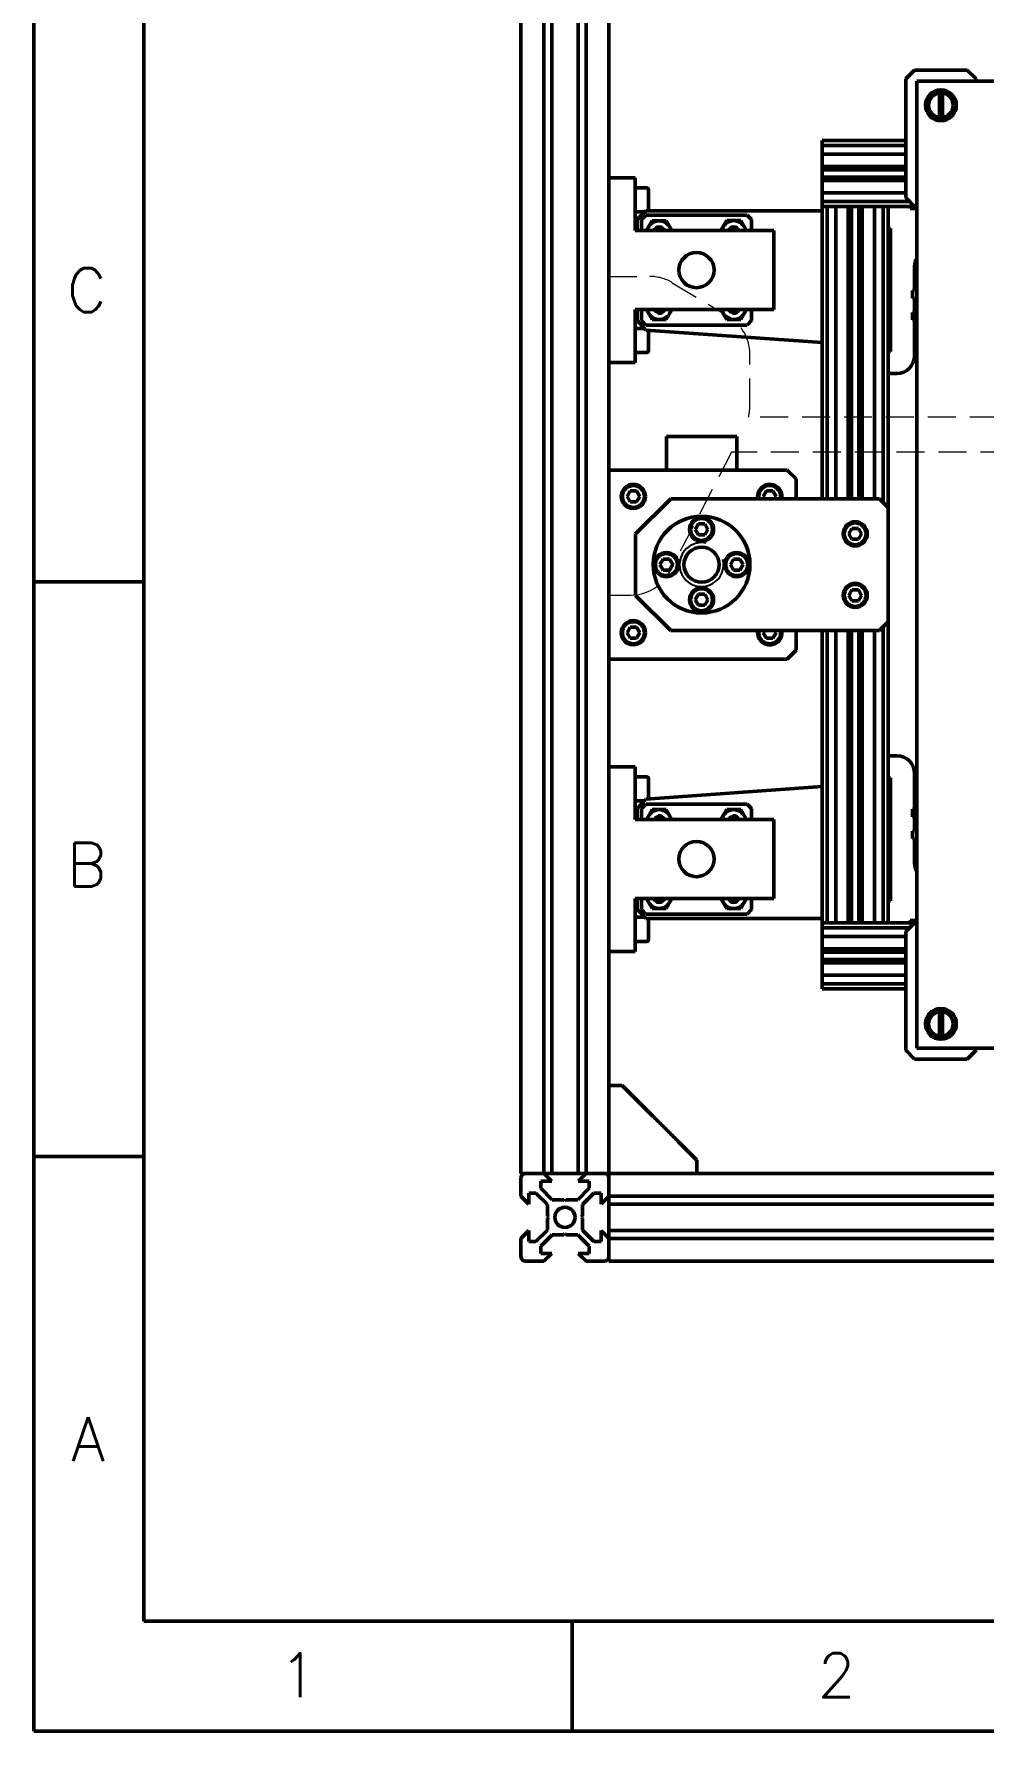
# Model space of a CAD drawing. Extents: x 21664 to 23500, y -5995 to -4166.
# Drawn here: x 21664 to 21879.8, y -5994.9 to -5608.8 of the extents above; entities that cross this region are included whole.
import ezdxf

# ---------------------------------------------------------------- set-up
doc = ezdxf.new("R2010")
doc.units = 0
doc.linetypes.add('DASHED', pattern=[19.05, 12.7, -6.35])
doc.layers.add('Cotas', color=90, linetype='Continuous')
doc.layers.add('Hachura', color=9, linetype='Continuous')
for name, color, linetype, lineweight in [('Fixação e Transmissão', 5, 'Continuous', 50), ('Guias', 30, 'Continuous', 50), ('Linha tracejada', 254, 'DASHED', 15), ('Perfis e Cantoneiras', 2, 'Continuous', 50), ('Peças Usinadas', 120, 'Continuous', 50)]:
    doc.layers.add(name, color=color, linetype=linetype, lineweight=lineweight)
doc.layers.add('Motores', color=7, linetype='Continuous', lineweight=50, true_color=0x55ff00)
doc.styles.get("Standard").update_dxf_attribs({"font": 'romans.shx'})

msp = doc.modelspace()

# ---------------------------------------------------------------- linework, layer by layer
at = {"layer": 'Fixação e Transmissão'}
for p, q in [((22084.76, -5619.53), (21864.76, -5619.53)), ((21864.76, -5619.53), (21864.76, -5839.53)), ((21794.76, -5641.53), (21794.76, -5683.53)), ((21794.76, -5641.53), (21800.76, -5641.53)), ((21800.76, -5641.53), (21800.76, -5653.53)), ((21803.76, -5644.28), (21803.76, -5648.78)), ((21804.59, -5651.29), (21803.3, -5653.53)), ((21807.77, -5651.29), (21809.06, -5653.53)), ((21807.77, -5651.29), (21807.77, -5651.29)), ((21821.54, -5651.27), (21820.23, -5653.53)), ((21824.72, -5651.27), (21826.02, -5653.53)), ((21824.72, -5651.27), (21824.72, -5651.27)), ((21800.76, -5653.53), (21832.26, -5653.53)), ((21832.26, -5653.53), (21832.26, -5671.53)), ((21800.76, -5671.53), (21832.26, -5671.53)), ((21800.76, -5671.53), (21800.76, -5683.53)), ((21804.61, -5673.79), (21803.31, -5671.53)), ((21807.79, -5673.79), (21809.1, -5671.53)), ((21821.54, -5673.79), (21820.23, -5671.53)), ((21824.72, -5673.79), (21826.02, -5671.53)), ((21858.26, -5671.53), (21858.76, -5671.53)), ((21858.26, -5674.53), (21858.76, -5674.53)), ((21864.26, -5672.85), (21864.76, -5672.98)), ((21864.26, -5673.03), (21864.76, -5673.17)), ((21803.76, -5680.78), (21803.76, -5676.28)), ((21794.76, -5683.53), (21800.76, -5683.53)), ((21799.59, -5712.78), (21798.87, -5714.03)), ((21799.59, -5715.28), (21798.87, -5714.03)), ((21801.04, -5712.78), (21799.59, -5712.78)), ((21801.04, -5712.78), (21801.76, -5714.03)), ((21801.04, -5715.28), (21801.76, -5714.03)), ((21830.59, -5712.78), (21829.87, -5714.03)), ((21830.16, -5714.53), (21829.87, -5714.03)), ((21832.04, -5712.78), (21830.59, -5712.78)), ((21832.04, -5712.78), (21832.76, -5714.03)), ((21832.47, -5714.53), (21832.76, -5714.03)), ((21801.04, -5715.28), (21799.59, -5715.28)), ((21815.09, -5720.28), (21814.37, -5721.53)), ((21815.09, -5722.78), (21814.37, -5721.53)), ((21816.54, -5720.28), (21815.09, -5720.28)), ((21816.54, -5720.28), (21817.26, -5721.53)), ((21816.54, -5722.78), (21817.26, -5721.53)), ((21850.03, -5721.28), (21849.31, -5722.53)), ((21850.03, -5721.28), (21851.48, -5721.28)), ((21851.48, -5721.28), (21852.2, -5722.53)), ((21816.54, -5722.78), (21815.09, -5722.78)), ((21850.03, -5723.78), (21849.31, -5722.53)), ((21850.03, -5723.78), (21851.48, -5723.78)), ((21851.48, -5723.78), (21852.2, -5722.53)), ((21807.09, -5728.28), (21806.37, -5729.53)), ((21807.09, -5730.78), (21806.37, -5729.53)), ((21808.54, -5728.28), (21807.09, -5728.28)), ((21808.54, -5728.28), (21809.26, -5729.53)), ((21808.54, -5730.78), (21809.26, -5729.53)), ((21823.09, -5728.28), (21822.37, -5729.53)), ((21823.09, -5730.78), (21822.37, -5729.53)), ((21824.54, -5728.28), (21823.09, -5728.28)), ((21824.54, -5728.28), (21825.26, -5729.53)), ((21824.54, -5730.78), (21825.26, -5729.53)), ((21808.54, -5730.78), (21807.09, -5730.78)), ((21824.54, -5730.78), (21823.09, -5730.78)), ((21815.09, -5736.28), (21814.37, -5737.53)), ((21815.09, -5738.78), (21814.37, -5737.53)), ((21816.54, -5736.28), (21815.09, -5736.28)), ((21816.54, -5736.28), (21817.26, -5737.53)), ((21816.54, -5738.78), (21817.26, -5737.53)), ((21850.03, -5735.28), (21849.31, -5736.53)), ((21850.03, -5737.78), (21849.31, -5736.53)), ((21850.03, -5735.28), (21851.48, -5735.28)), ((21851.48, -5735.28), (21852.2, -5736.53)), ((21851.48, -5737.78), (21852.2, -5736.53)), ((21816.54, -5738.78), (21815.09, -5738.78)), ((21850.03, -5737.78), (21851.48, -5737.78)), ((21799.59, -5743.78), (21798.87, -5745.03)), ((21799.59, -5746.28), (21798.87, -5745.03)), ((21801.04, -5743.78), (21799.59, -5743.78)), ((21801.04, -5743.78), (21801.76, -5745.03)), ((21801.04, -5746.28), (21801.76, -5745.03)), ((21830.16, -5744.53), (21829.87, -5745.03)), ((21830.59, -5746.28), (21829.87, -5745.03)), ((21832.04, -5746.28), (21832.76, -5745.03)), ((21832.47, -5744.53), (21832.76, -5745.03)), ((21801.04, -5746.28), (21799.59, -5746.28)), ((21832.04, -5746.28), (21830.59, -5746.28)), ((21794.76, -5775.53), (21800.76, -5775.53)), ((21794.76, -5775.53), (21794.76, -5817.53)), ((21800.76, -5775.53), (21800.76, -5787.53)), ((21803.76, -5778.28), (21803.76, -5782.78)), ((21800.76, -5787.53), (21832.26, -5787.53)), ((21804.61, -5785.27), (21803.31, -5787.53)), ((21807.79, -5785.27), (21809.1, -5787.53)), ((21821.54, -5785.27), (21820.23, -5787.53)), ((21824.72, -5785.27), (21826.02, -5787.53)), ((21832.26, -5805.53), (21832.26, -5787.53)), ((21858.26, -5784.53), (21858.76, -5784.53)), ((21858.26, -5787.53), (21858.76, -5787.53)), ((21864.26, -5785.85), (21864.76, -5785.98)), ((21864.26, -5786.03), (21864.76, -5786.17)), ((21800.76, -5805.53), (21832.26, -5805.53)), ((21800.76, -5817.53), (21800.76, -5805.53)), ((21804.59, -5807.77), (21803.3, -5805.53)), ((21807.77, -5807.77), (21809.06, -5805.53)), ((21821.54, -5807.79), (21820.23, -5805.53)), ((21824.72, -5807.79), (21826.02, -5805.53)), ((21803.76, -5814.78), (21803.76, -5810.28)), ((21807.77, -5807.77), (21807.77, -5807.77)), ((21824.72, -5807.79), (21824.72, -5807.79)), ((21794.76, -5817.53), (21800.76, -5817.53)), ((21864.76, -5839.53), (22084.76, -5839.53))]:
    msp.add_line(p, q, dxfattribs=at)
at = {"layer": 'Fixação e Transmissão', "ltscale": 0.1}
for p, q in [((21869.91, -5622.25), (21869.91, -5627.81)), ((21870.61, -5622.25), (21870.61, -5627.81)), ((21800.76, -5643.78), (21803.26, -5643.78)), ((21800.76, -5649.28), (21802.8, -5649.28)), ((21804.59, -5651.29), (21807.77, -5651.29)), ((21821.54, -5651.27), (21824.72, -5651.27)), ((21800.76, -5675.78), (21802.8, -5675.78)), ((21804.61, -5673.79), (21807.79, -5673.79)), ((21821.54, -5673.79), (21824.72, -5673.79)), ((21800.76, -5681.28), (21803.26, -5681.28)), ((21800.76, -5777.78), (21803.26, -5777.78)), ((21800.76, -5783.28), (21802.8, -5783.28)), ((21804.61, -5785.27), (21807.79, -5785.27)), ((21821.54, -5785.27), (21824.72, -5785.27)), ((21800.76, -5809.78), (21802.8, -5809.78)), ((21804.59, -5807.77), (21807.77, -5807.77)), ((21821.54, -5807.79), (21824.72, -5807.79)), ((21800.76, -5815.28), (21803.26, -5815.28)), ((21869.91, -5836.81), (21869.91, -5831.25)), ((21870.61, -5836.81), (21870.61, -5831.25))]:
    msp.add_line(p, q, dxfattribs=at)
at = {"layer": 'Fixação e Transmissão', "flags": 128}
for points in [[(21864.26, -5669.93), (21864.26, -5676.13), (21864.76, -5676.13)], [(21864.76, -5669.93), (21864.26, -5669.93)], [(21864.26, -5782.93), (21864.26, -5789.13), (21864.76, -5789.13)], [(21864.76, -5782.93), (21864.26, -5782.93)]]:
    msp.add_lwpolyline(points, dxfattribs=at)
at = {"layer": 'Fixação e Transmissão'}
for centre, radius in [((21870.26, -5625.03), 3.5), ((21870.26, -5625.03), 2.8), ((21814.67, -5662.53), 4), ((21800.32, -5714.03), 2.75), ((21800.32, -5714.03), 2.5), ((21815.82, -5729.53), 11), ((21815.82, -5721.53), 2.75), ((21815.82, -5721.53), 2.5), ((21850.76, -5722.53), 2.75), ((21850.76, -5722.53), 2.5), ((21815.82, -5729.53), 4), ((21807.82, -5729.53), 2.75), ((21807.82, -5729.53), 2.5), ((21823.82, -5729.53), 2.75), ((21823.82, -5729.53), 2.5), ((21815.82, -5737.53), 2.75), ((21815.82, -5737.53), 2.5), ((21850.76, -5736.53), 2.75), ((21850.76, -5736.53), 2.5), ((21800.32, -5745.03), 2.75), ((21800.32, -5745.03), 2.5), ((21814.67, -5796.53), 4), ((21870.26, -5834.03), 3.5), ((21870.26, -5834.03), 2.8)]:
    msp.add_circle(centre, radius, dxfattribs=at)
for centre, radius, start, end in [((21803.26, -5644.28), 0.5, 360, 90), ((21806.18, -5654.05), 2.75, 10.775, 169.225), ((21823.13, -5654.03), 2.75, 10.305, 169.695), ((21806.18, -5654.05), 1.2, 25.3881, 154.6119), ((21823.13, -5654.03), 1.2, 24.2205, 155.7795), ((21806.2, -5671.04), 2.75, 190.305, 349.695), ((21806.2, -5671.04), 1.2, 204.2205, 335.7795), ((21823.13, -5671.04), 2.75, 190.305, 349.695), ((21823.13, -5671.04), 1.2, 204.2205, 335.7795), ((21803.26, -5676.28), 0.5, 0, 7.5543), ((21803.26, -5680.78), 0.5, 270, 360), ((21831.32, -5714.03), 2.75, 349.5243, 190.4757), ((21831.32, -5714.03), 2.5, 348.463, 191.537), ((21831.32, -5745.03), 2.75, 169.5243, 10.4757), ((21831.32, -5745.03), 2.5, 168.463, 11.537), ((21803.26, -5778.28), 0.5, 360, 90), ((21803.26, -5782.78), 0.5, 352.4457, 360), ((21806.2, -5788.03), 2.75, 10.305, 169.695), ((21806.2, -5788.03), 1.2, 24.2205, 155.7795), ((21823.13, -5788.03), 2.75, 10.305, 169.695), ((21823.13, -5788.03), 1.2, 24.2205, 155.7795), ((21806.18, -5805.02), 2.75, 190.775, 349.225), ((21806.18, -5805.02), 1.2, 205.3881, 334.6119), ((21823.13, -5805.04), 2.75, 190.305, 349.695), ((21823.13, -5805.04), 1.2, 204.2205, 335.7795), ((21803.26, -5814.78), 0.5, 270, 360)]:
    msp.add_arc(centre, radius, start, end, dxfattribs=at)
at = {"layer": 'Guias'}
for p, q in [((21802.17, -5651.03), (21803.17, -5650.03)), ((21802.17, -5653.53), (21802.17, -5651.03)), ((21803.17, -5650.03), (21826.17, -5650.03)), ((21826.17, -5650.03), (21827.17, -5651.03)), ((21827.17, -5653.53), (21827.17, -5651.03)), ((21802.17, -5674.03), (21802.17, -5671.53)), ((21827.17, -5674.03), (21827.17, -5671.53)), ((21802.17, -5674.03), (21803.17, -5675.03)), ((21803.17, -5675.03), (21826.17, -5675.03)), ((21826.17, -5675.03), (21827.17, -5674.03)), ((21802.17, -5785.03), (21803.17, -5784.03)), ((21802.17, -5785.03), (21802.17, -5787.53)), ((21803.17, -5784.03), (21826.17, -5784.03)), ((21826.17, -5784.03), (21827.17, -5785.03)), ((21827.17, -5785.03), (21827.17, -5787.53)), ((21802.17, -5805.53), (21802.17, -5808.03)), ((21827.17, -5805.53), (21827.17, -5808.03)), ((21802.17, -5808.03), (21803.17, -5809.03)), ((21803.17, -5809.03), (21826.17, -5809.03)), ((21826.17, -5809.03), (21827.17, -5808.03))]:
    msp.add_line(p, q, dxfattribs=at)
at = {"layer": 'Hachura'}
for centre, radius, start, end in [((21806.18, -5654.05), 1.5, 20.0596, 159.9404), ((21823.13, -5654.03), 1.5, 19.1596, 160.8404), ((21806.2, -5671.04), 1.5, 261.35, 340.8404), ((21823.13, -5671.04), 1.5, 261.35, 340.8404), ((21815.82, -5729.53), 5, 78.0162, 13.7833), ((21806.2, -5788.03), 1.5, 19.1596, 98.65), ((21823.13, -5788.03), 1.5, 19.1596, 98.65), ((21806.18, -5805.02), 1.5, 200.0596, 339.9404), ((21823.13, -5805.04), 1.5, 199.1596, 340.8404)]:
    msp.add_arc(centre, radius, start, end, dxfattribs=at)
at = {"layer": 'Linha tracejada', "ltscale": 0.5}
for p, q in [((21794.76, -5663.97), (21804.02, -5663.97)), ((21809.17, -5665.39), (21821.94, -5673.05)), ((21826.8, -5693.53), (21826.8, -5681.63)), ((21949.83, -5695.96), (21826.5, -5695.96)), ((21822.65, -5703.96), (21808.59, -5731.07)), ((21952.26, -5703.96), (21822.65, -5703.96)), ((21794.76, -5736.47), (21799.72, -5736.47))]:
    msp.add_line(p, q, dxfattribs=at)
at = {"layer": 'Linha tracejada'}
for p, q in [((21858.26, -5672.03), (21858.76, -5672.03)), ((21858.26, -5674.03), (21858.76, -5674.03)), ((21858.26, -5785.03), (21858.76, -5785.03)), ((21858.26, -5787.03), (21858.76, -5787.03))]:
    msp.add_line(p, q, dxfattribs=at)
at = {"layer": 'Linha tracejada', "ltscale": 0.5}
for centre, start, end in [((21804.03, -5673.97), 59.0376, 90.0013), ((21816.8, -5681.63), 0.0013, 59.0376), ((21816.8, -5693.53), 345.9408, 0.0013), ((21799.72, -5726.47), 270.0013, 332.5938)]:
    msp.add_arc(centre, 10, start, end, dxfattribs=at)
at = {"layer": 'Motores'}
for p, q in [((21807.82, -5700.38), (21807.82, -5708.38)), ((21807.82, -5700.38), (21823.82, -5700.38)), ((21823.82, -5700.38), (21823.82, -5708.38))]:
    msp.add_line(p, q, dxfattribs=at)
at = {"layer": 'Perfis e Cantoneiras'}
for p, q in [((21774.76, -5532.03), (21774.76, -5868.03)), ((21779.96, -5532.03), (21779.96, -5868.03)), ((21781.76, -5532.03), (21781.76, -5868.03)), ((21787.76, -5532.03), (21787.76, -5868.03)), ((21789.56, -5532.03), (21789.56, -5868.03)), ((21794.76, -5532.03), (21794.76, -5868.03)), ((21774.76, -5868.03), (21794.76, -5868.03)), ((21775.76, -5868.03), (21779.96, -5868.03)), ((21781.76, -5869.83), (21779.96, -5868.03)), ((21787.76, -5869.83), (21789.56, -5868.03)), ((21789.56, -5868.03), (21793.76, -5868.03)), ((21794.76, -5868.03), (22154.76, -5868.03)), ((21794.76, -5868.03), (21794.76, -5888.03)), ((21774.76, -5869.03), (21774.76, -5873.23)), ((21776.56, -5872.53), (21776.56, -5875.03)), ((21778.16, -5872.53), (21776.56, -5872.53)), ((21780.76, -5875.13), (21778.16, -5872.53)), ((21779.26, -5869.83), (21781.76, -5869.83)), ((21779.26, -5871.43), (21779.26, -5869.83)), ((21781.86, -5874.03), (21779.26, -5871.43)), ((21787.66, -5874.03), (21790.26, -5871.43)), ((21787.76, -5869.83), (21790.26, -5869.83)), ((21788.76, -5875.13), (21791.36, -5872.53)), ((21790.26, -5871.43), (21790.26, -5869.83)), ((21791.36, -5872.53), (21792.96, -5872.53)), ((21792.96, -5872.53), (21792.96, -5875.03)), ((21794.76, -5869.03), (21794.76, -5873.23)), ((21776.56, -5875.03), (21774.76, -5873.23)), ((21780.76, -5875.13), (21780.76, -5877.78)), ((21781.86, -5874.03), (21784.51, -5874.03)), ((21784.76, -5874.28), (21784.51, -5874.03)), ((21784.76, -5874.28), (21785.01, -5874.03)), ((21785.01, -5874.03), (21787.66, -5874.03)), ((21788.76, -5875.13), (21788.76, -5877.78)), ((21792.96, -5875.03), (21794.76, -5873.23)), ((21794.76, -5873.23), (22154.76, -5873.23)), ((21794.76, -5875.03), (22154.76, -5875.03)), ((21781.01, -5878.03), (21780.76, -5877.78)), ((21781.01, -5878.03), (21780.76, -5878.28)), ((21780.76, -5878.28), (21780.76, -5880.93)), ((21788.51, -5878.03), (21788.76, -5877.78)), ((21788.51, -5878.03), (21788.76, -5878.28)), ((21788.76, -5878.28), (21788.76, -5880.93)), ((21776.56, -5881.03), (21774.76, -5882.83)), ((21774.76, -5882.83), (21774.76, -5887.03)), ((21776.56, -5881.03), (21776.56, -5883.53)), ((21778.16, -5883.53), (21776.56, -5883.53)), ((21780.76, -5880.93), (21778.16, -5883.53)), ((21781.86, -5882.03), (21779.26, -5884.63)), ((21781.86, -5882.03), (21784.51, -5882.03)), ((21784.76, -5881.78), (21784.51, -5882.03)), ((21784.76, -5881.78), (21785.01, -5882.03)), ((21785.01, -5882.03), (21787.66, -5882.03)), ((21787.66, -5882.03), (21790.26, -5884.63)), ((21788.76, -5880.93), (21791.36, -5883.53)), ((21791.36, -5883.53), (21792.96, -5883.53)), ((21792.96, -5881.03), (21794.76, -5882.83)), ((21792.96, -5881.03), (21792.96, -5883.53)), ((21794.76, -5881.03), (22154.76, -5881.03)), ((21794.76, -5882.83), (22154.76, -5882.83)), ((21794.76, -5882.83), (21794.76, -5887.03)), ((21775.76, -5888.03), (21779.96, -5888.03)), ((21779.26, -5884.63), (21779.26, -5886.23)), ((21779.26, -5886.23), (21781.76, -5886.23)), ((21781.76, -5886.23), (21779.96, -5888.03)), ((21787.76, -5886.23), (21789.56, -5888.03)), ((21787.76, -5886.23), (21790.26, -5886.23)), ((21789.56, -5888.03), (21793.76, -5888.03)), ((21790.26, -5884.63), (21790.26, -5886.23)), ((21794.76, -5888.03), (22154.76, -5888.03))]:
    msp.add_line(p, q, dxfattribs=at)
at = {"layer": 'Perfis e Cantoneiras', "color": 30}
for p, q in [((21858.26, -5648.03), (21858.26, -5653.03)), ((21858.26, -5648.03), (21863.26, -5648.03)), ((21863.26, -5648.03), (21863.26, -5648.53)), ((21863.26, -5648.53), (21864.76, -5648.53)), ((21858.26, -5653.03), (21858.76, -5653.03)), ((21858.76, -5653.03), (21858.76, -5681.03)), ((21864.26, -5667.18), (21864.26, -5661.69)), ((21864.26, -5667.18), (21863.76, -5667.18)), ((21863.76, -5667.18), (21863.76, -5668.88)), ((21863.76, -5668.88), (21864.26, -5668.88)), ((21864.26, -5672.18), (21864.26, -5668.88)), ((21864.26, -5672.18), (21863.76, -5672.18)), ((21863.76, -5672.18), (21863.76, -5673.88)), ((21863.76, -5673.88), (21864.26, -5673.88)), ((21864.26, -5682.03), (21864.26, -5673.88)), ((21858.76, -5681.03), (21858.26, -5681.03)), ((21858.26, -5681.03), (21858.26, -5686.03)), ((21858.26, -5686.03), (21860.26, -5686.03)), ((21858.26, -5773.03), (21860.26, -5773.03)), ((21858.26, -5778.03), (21858.26, -5773.03)), ((21858.76, -5778.03), (21858.26, -5778.03)), ((21858.76, -5806.03), (21858.76, -5778.03)), ((21864.26, -5777.03), (21864.26, -5785.18)), ((21863.76, -5786.88), (21863.76, -5785.18)), ((21863.76, -5785.18), (21864.26, -5785.18)), ((21864.26, -5786.88), (21863.76, -5786.88)), ((21864.26, -5786.88), (21864.26, -5790.18)), ((21863.76, -5791.88), (21863.76, -5790.18)), ((21863.76, -5790.18), (21864.26, -5790.18)), ((21864.26, -5791.88), (21863.76, -5791.88)), ((21864.26, -5791.88), (21864.26, -5797.38)), ((21858.26, -5811.03), (21858.26, -5806.03)), ((21858.26, -5806.03), (21858.76, -5806.03)), ((21863.26, -5811.03), (21863.26, -5810.53)), ((21863.26, -5810.53), (21864.76, -5810.53)), ((21858.26, -5811.03), (21863.26, -5811.03)), ((21797.76, -5848.03), (21794.76, -5848.03)), ((21797.76, -5848.03), (21794.76, -5848.03)), ((21794.76, -5849.03), (21794.76, -5868.03)), ((21794.76, -5868.03), (21794.76, -5849.03)), ((21794.76, -5868.03), (21813.76, -5868.03)), ((21813.76, -5868.03), (21794.76, -5868.03)), ((21814.76, -5868.03), (21814.76, -5865.03)), ((21814.76, -5868.03), (21814.76, -5865.03))]:
    msp.add_line(p, q, dxfattribs=at)
at = {"layer": 'Perfis e Cantoneiras'}
msp.add_circle((21784.76, -5878.03), 2.3, dxfattribs=at)
at = {"layer": 'Perfis e Cantoneiras', "color": 30}
for centre, start, end in [((21868.26, -5661.69), 151.045, 180), ((21860.26, -5682.03), 270, 360), ((21860.26, -5777.03), 0, 90), ((21868.26, -5797.38), 180, 208.955)]:
    msp.add_arc(centre, 4, start, end, dxfattribs=at)
at = {"layer": 'Perfis e Cantoneiras'}
for centre, start, end in [((21775.76, -5869.03), 90, 180), ((21793.76, -5869.03), 360, 90), ((21775.76, -5887.03), 180, 270), ((21793.76, -5887.03), 270, 360)]:
    msp.add_arc(centre, 1, start, end, dxfattribs=at)
at = {"layer": 'Perfis e Cantoneiras', "color": 30}
for points, degree in [([(21794.76, -5848.03), (21794.76, -5848.03), (21794.76, -5848.05)], 2), ([(21794.76, -5848.05), (21794.76, -5848.07), (21794.76, -5848.11)], 2), ([(21794.76, -5848.11), (21794.76, -5848.15), (21794.76, -5848.2)], 2), ([(21794.76, -5848.2), (21794.76, -5848.26), (21794.76, -5848.33)], 2), ([(21794.76, -5848.33), (21794.76, -5848.4), (21794.76, -5848.48)], 2), ([(21794.76, -5848.48), (21794.76, -5848.56), (21794.76, -5848.65)], 2), ([(21794.76, -5848.65), (21794.76, -5848.74), (21794.76, -5848.84)], 2), ([(21794.76, -5848.84), (21794.76, -5849.03)], 1), ([(21797.76, -5848.03), (21814.76, -5865.03)], 1), ([(21813.76, -5868.03), (21813.93, -5868.03), (21814.09, -5868.03), (21814.19, -5868.03), (21814.29, -5868.03), (21814.38, -5868.03), (21814.46, -5868.03), (21814.5, -5868.03), (21814.54, -5868.03), (21814.57, -5868.03), (21814.6, -5868.03), (21814.63, -5868.03), (21814.66, -5868.03), (21814.68, -5868.03), (21814.7, -5868.03), (21814.72, -5868.03), (21814.73, -5868.03), (21814.74, -5868.03), (21814.75, -5868.03), (21814.75, -5868.03), (21814.76, -5868.03)], 2), ([(21813.95, -5868.03), (21814.05, -5868.03), (21814.14, -5868.03)], 2), ([(21814.14, -5868.03), (21814.23, -5868.03), (21814.31, -5868.03)], 2), ([(21814.31, -5868.03), (21814.39, -5868.03), (21814.46, -5868.03)], 2), ([(21814.46, -5868.03), (21814.53, -5868.03), (21814.59, -5868.03)], 2), ([(21814.59, -5868.03), (21814.64, -5868.03), (21814.68, -5868.03)], 2), ([(21814.68, -5868.03), (21814.72, -5868.03), (21814.74, -5868.03)], 2), ([(21814.74, -5868.03), (21814.76, -5868.03), (21814.76, -5868.03)], 2)]:
    msp.add_open_spline(points, degree=degree, dxfattribs=at)
msp.add_open_spline([(21794.76, -5848.03), (21794.76, -5848.03), (21794.76, -5848.04), (21794.76, -5848.04), (21794.76, -5848.05), (21794.76, -5848.05), (21794.76, -5848.06), (21794.76, -5848.07), (21794.76, -5848.08), (21794.76, -5848.09), (21794.76, -5848.1), (21794.76, -5848.12), (21794.76, -5848.13), (21794.76, -5848.15), (21794.76, -5848.17), (21794.76, -5848.19), (21794.76, -5848.21), (21794.76, -5848.23), (21794.76, -5848.25), (21794.76, -5848.28), (21794.76, -5848.3), (21794.76, -5848.33), (21794.76, -5848.35), (21794.76, -5848.38), (21794.76, -5848.41), (21794.76, -5848.47), (21794.76, -5848.53), (21794.76, -5848.6), (21794.76, -5848.73), (21794.76, -5848.88), (21794.76, -5849.03)], degree=3, knots=[0, 0, 0, 0, 0.1122, 0.1122, 0.1122, 0.224399, 0.224399, 0.224399, 0.336599, 0.336599, 0.336599, 0.448799, 0.448799, 0.448799, 0.560999, 0.560999, 0.560999, 0.673198, 0.673198, 0.673198, 0.785398, 0.785398, 0.785398, 0.897598, 0.897598, 0.897598, 1.122, 1.122, 1.122, 1.5708, 1.5708, 1.5708, 1.5708], dxfattribs=at)
at = {"layer": 'Peças Usinadas'}
for p, q in [((21862.26, -5619.03), (21864.26, -5617.03)), ((21876.26, -5617.03), (21878.26, -5619.03)), ((21862.26, -5646.03), (21864.26, -5648.03)), ((21801.17, -5651.03), (21803.17, -5649.03)), ((21801.17, -5651.03), (21801.17, -5653.53)), ((21803.17, -5649.03), (21843.26, -5649.03)), ((21801.17, -5671.53), (21801.17, -5674.03)), ((21801.17, -5674.03), (21803.16, -5676.17)), ((21803.16, -5676.17), (21843.26, -5679.03)), ((21835.32, -5708.03), (21794.76, -5708.03)), ((21837.32, -5710.03), (21835.32, -5708.03)), ((21837.32, -5714.53), (21837.32, -5710.03)), ((21808.82, -5714.53), (21800.82, -5722.53)), ((21856.26, -5714.53), (21858.26, -5716.53)), ((21858.26, -5716.53), (21858.26, -5742.53)), ((21689, -5733.48), (21664, -5733.48)), ((21800.82, -5736.53), (21808.82, -5744.53)), ((21837.32, -5749.03), (21837.32, -5744.53)), ((21858.26, -5742.53), (21856.26, -5744.53)), ((21835.32, -5751.03), (21837.32, -5749.03)), ((21794.67, -5751.03), (21835.32, -5751.03)), ((21803.16, -5782.89), (21843.26, -5780.03)), ((21801.17, -5785.03), (21803.16, -5782.89)), ((21801.17, -5787.53), (21801.17, -5785.03)), ((21801.17, -5808.03), (21801.17, -5805.53)), ((21801.17, -5808.03), (21803.17, -5810.03)), ((21803.17, -5810.03), (21843.26, -5810.03)), ((21862.26, -5813.03), (21864.26, -5811.03)), ((21862.26, -5840.03), (21864.26, -5842.03)), ((21876.26, -5842.03), (21878.26, -5840.03)), ((21689, -5864.19), (21664, -5864.19)), ((21786.38, -5969.91), (21786.38, -5994.91))]:
    msp.add_line(p, q, dxfattribs=at)
at = {"layer": 'Peças Usinadas', "ltscale": 0.1}
for p, q in [((21864.26, -5617.03), (21876.26, -5617.03)), ((21862.26, -5619.03), (21862.26, -5646.03)), ((21878.26, -5619.03), (21878.26, -5619.53)), ((21864.76, -5648.03), (21864.26, -5648.03)), ((21808.82, -5714.53), (21856.26, -5714.53)), ((21808.82, -5744.53), (21856.26, -5744.53)), ((21862.26, -5840.03), (21862.26, -5813.03)), ((21864.76, -5811.03), (21864.26, -5811.03)), ((21878.26, -5840.03), (21878.26, -5839.53)), ((21864.26, -5842.03), (21876.26, -5842.03))]:
    msp.add_line(p, q, dxfattribs=at)
at = {"layer": 'Peças Usinadas', "color": 2}
for p, q in [((21843.26, -5633.03), (21862.26, -5633.03)), ((21843.26, -5633.03), (21843.26, -5714.53)), ((21843.26, -5634.17), (21862.26, -5634.17)), ((21843.26, -5636.13), (21862.26, -5636.13)), ((21843.26, -5638.93), (21862.26, -5638.93)), ((21843.26, -5639.71), (21862.26, -5639.71)), ((21843.26, -5641.36), (21862.26, -5641.36)), ((21843.26, -5642.13), (21862.26, -5642.13)), ((21843.26, -5644.93), (21862.26, -5644.93)), ((21843.26, -5646.9), (21863.12, -5646.9)), ((21843.26, -5648.03), (21864.26, -5648.03)), ((21844.39, -5714.53), (21844.39, -5648.03)), ((21846.36, -5714.53), (21846.36, -5648.03)), ((21849.16, -5714.53), (21849.16, -5648.03)), ((21849.93, -5714.53), (21849.93, -5648.03)), ((21851.58, -5714.53), (21851.58, -5648.03)), ((21852.36, -5714.53), (21852.36, -5648.03)), ((21855.16, -5649.03), (21855.16, -5648.03)), ((21857.12, -5649.9), (21857.12, -5648.03)), ((21858.26, -5648.03), (21858.26, -5716.53)), ((21855.16, -5714.53), (21855.16, -5649.03)), ((21857.12, -5715.4), (21857.12, -5649.9)), ((21843.26, -5744.53), (21843.26, -5826.03)), ((21844.39, -5810.03), (21844.39, -5744.53)), ((21846.36, -5810.03), (21846.36, -5744.53)), ((21849.16, -5811.03), (21849.16, -5744.53)), ((21849.93, -5811.03), (21849.93, -5744.53)), ((21851.58, -5811.03), (21851.58, -5744.53)), ((21852.36, -5811.03), (21852.36, -5744.53)), ((21855.16, -5810.03), (21855.16, -5744.53)), ((21857.12, -5809.17), (21857.12, -5743.67)), ((21858.26, -5742.53), (21858.26, -5811.03)), ((21844.39, -5811.03), (21844.39, -5810.03)), ((21846.36, -5811.03), (21846.36, -5810.03)), ((21855.16, -5811.03), (21855.16, -5810.03)), ((21857.12, -5811.03), (21857.12, -5809.17)), ((21843.26, -5811.03), (21864.26, -5811.03)), ((21843.26, -5812.17), (21863.12, -5812.17)), ((21843.26, -5814.13), (21862.26, -5814.13)), ((21843.26, -5816.93), (21862.26, -5816.93)), ((21843.26, -5817.71), (21862.26, -5817.71)), ((21843.26, -5819.36), (21862.26, -5819.36)), ((21843.26, -5820.13), (21862.26, -5820.13)), ((21843.26, -5822.93), (21862.26, -5822.93)), ((21843.26, -5824.9), (21862.26, -5824.9)), ((21843.26, -5826.03), (21862.26, -5826.03))]:
    msp.add_line(p, q, dxfattribs=at)
at = {"layer": 'Peças Usinadas', "ltscale": 0.15}
msp.add_line((21800.82, -5736.53), (21800.82, -5722.53), dxfattribs=at)
at = {"layer": 'Peças Usinadas', "flags": 128}
msp.add_lwpolyline([(21664, -5994.91), (23499.73, -5994.91), (23499.73, -4687.76), (21664, -4687.76)], close=True, dxfattribs=at)
msp.add_lwpolyline([(21689, -5969.91), (23474.73, -5969.91), (23474.73, -4712.76), (21689, -4712.76), (21689, -5969.91)], dxfattribs=at)

# ---------------------------------------------------------------- texts
at = {"layer": 'Cotas'}
for s, p in [('C', (21671.48, -5672.08)), ('B', (21671.48, -5802.8)), ('A', (21672.48, -5933.51)), ('1', (21719.86, -5987.22)), ('2', (21842.25, -5987.22))]:
    msp.add_text(s, height=10, dxfattribs=at).set_placement(p)

doc.saveas('drawing.dxf')
